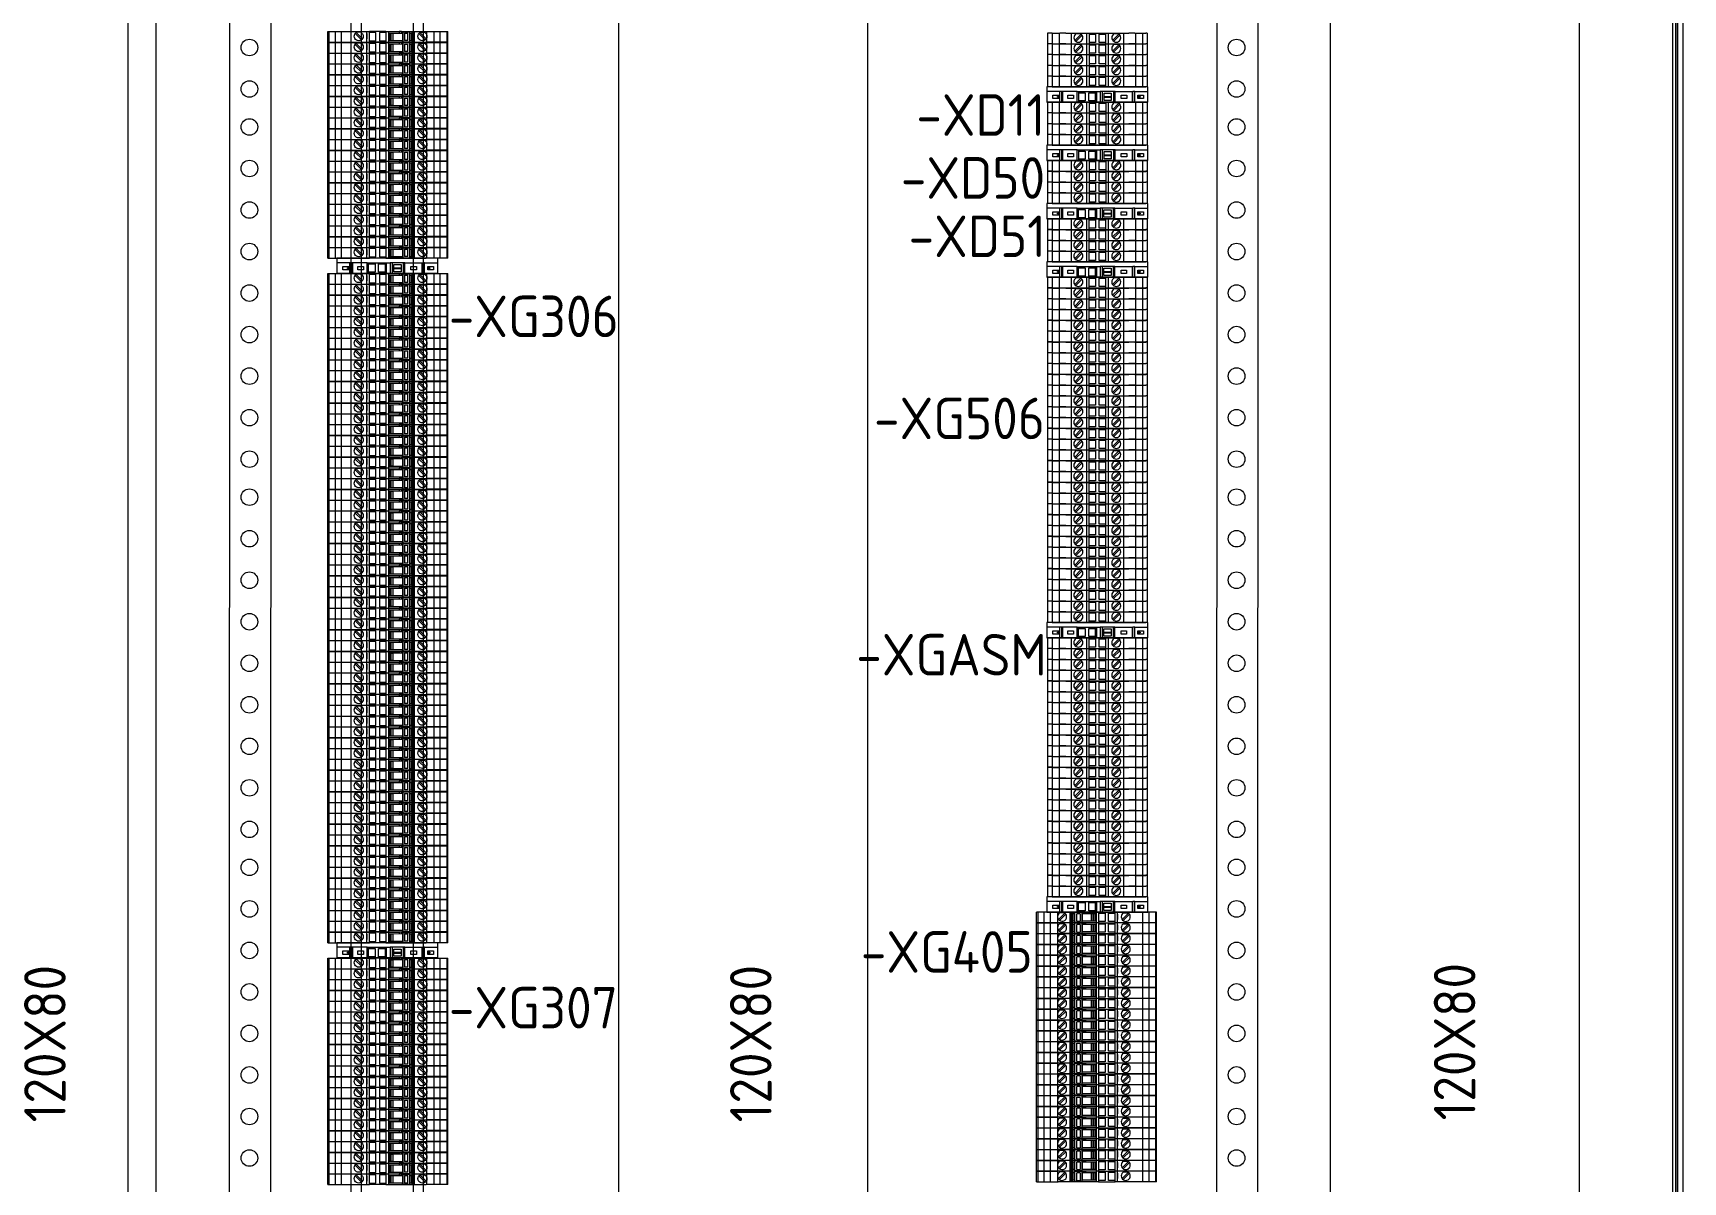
# Model space of a CAD drawing. Header units: millimetres. Extents: x 4959 to 7449, y 754 to 2938.
# Drawn here: x 6655 to 7449, y 1846 to 2400 of the extents above; entities that cross this region are included whole.
import ezdxf

# ---------------------------------------------------------------- set-up
doc = ezdxf.new("R2010")
doc.units = ezdxf.units.MM
doc.layers.add('000-PI-Oprema', color=30, linetype='Continuous', lineweight=5)
doc.layers.add('SI-ORMAR-Oprema', color=30, linetype='Continuous', lineweight=5)
for name, color, linetype in [('000-PI-ORMAR', 2, 'Continuous'), ('000-PI_TEXT', 7, 'Continuous'), ('002-PI-Kabelska kanalica', 150, 'Continuous'), ('004-PI-DIN Šina', 3, 'Continuous')]:
    doc.layers.add(name, color=color, linetype=linetype)
doc.styles.add('PI0', font='isocpeur.ttf', dxfattribs={"width": 0.9})

# ---------------------------------------------------------------- blocks, each defined once
blk = doc.blocks.new('2000x800_montazna ploca')
at = {"layer": '000-PI-ORMAR', "color": 18, "linetype": 'ByBlock', "lineweight": 0, "true_color": 0x000000}
for p, q in [((-4333.67, 1646.19), (-4333.67, -243.81)), ((-3634.67, 1646.19), (-3634.67, -243.81))]:
    blk.add_line(p, q, dxfattribs=at)
blk = doc.blocks.new('*U469')
at = {"layer": '002-PI-Kabelska kanalica', "color": 0, "linetype": 'ByBlock', "lineweight": 0}
for p, q in [((-20, -100), (-20, 1428)), ((100, -100), (100, 1428))]:
    blk.add_line(p, q, dxfattribs=at)
blk = doc.blocks.new('*U483')
at = {"layer": '002-PI-Kabelska kanalica', "color": 0, "linetype": 'ByBlock', "lineweight": 0}
for p, q in [((-20, -100), (-20, 1329)), ((100, -100), (100, 1329))]:
    blk.add_line(p, q, dxfattribs=at)
blk = doc.blocks.new('*U484')
at = {"layer": '004-PI-DIN Šina', "color": 0, "linetype": 'ByBlock', "lineweight": 0}
blk.add_lwpolyline([(1430, -17.5), (1430, 17.5), (0, 17.5), (0, -17.5)], close=True, dxfattribs=at)
for points in [[(0, 12.5), (1430, 12.5)], [(0, -12.5), (1430, -12.5)]]:
    blk.add_lwpolyline(points, dxfattribs=at)
blk = doc.blocks.new('*U304')
at = {"color": 0, "linetype": 'ByBlock', "lineweight": 0, "ltscale": 0.25}
blk.add_lwpolyline([(-24.3, 0), (-24.3, -7.35), (24.3, -7.35), (24.3, 0), (-24.3, 0)], dxfattribs=at)
at = {"layer": '000-PI-Oprema', "color": 0, "linetype": 'ByBlock', "lineweight": 0}
for p, q in [((24.3, 0), (-24.3, 0)), ((24.3, -7.35), (24.3, 0)), ((-24.3, 0), (-24.3, -7.35)), ((-18.03, -2.2), (-24.3, -2.2)), ((-21.4, -5.62), (-21.4, -3.92)), ((-21.4, -3.92), (-18.5, -3.92)), ((-18.5, -5.62), (-21.4, -5.62)), ((-19.01, -4.58), (-19.15, -4.58)), ((-19.15, -4.98), (-19.15, -4.58)), ((-19.01, -4.98), (-19.15, -4.98)), ((-19.01, -4.58), (-19.01, -4.98)), ((-19.01, -4.58), (-18.5, -4.58)), ((-19.01, -4.98), (-18.5, -4.98)), ((-18.5, -3.92), (-18.5, -4.58)), ((-18.5, -4.58), (-18.5, -4.98)), ((-18.5, -4.98), (-18.5, -5.62)), ((-18.03, -7.35), (-18.03, -2.2)), ((-17.1, -2.2), (-18.03, -2.2)), ((-17.1, -7.35), (-18.03, -7.35)), ((-17.1, -7.35), (-17.1, -2.2)), ((-17, -2.2), (-17.1, -2.2)), ((-17, -7.35), (-17.1, -7.35)), ((-17, -2.2), (-17, -7.35)), ((-16.74, -2.2), (-17, -2.2)), ((-16.74, -7.35), (-17, -7.35)), ((-16.74, -2.2), (-16.74, -7.35)), ((-9.72, -2.2), (-16.74, -2.2)), ((-14.15, -3.92), (-11.45, -3.92)), ((-14.15, -5.62), (-14.15, -3.92)), ((-11.45, -5.62), (-14.15, -5.62)), ((-11.45, -3.92), (-11.45, -5.62)), ((-9.72, -2.2), (-9, -2.2)), ((-9.72, -7.35), (-9.72, -2.2)), ((-9.72, -7.35), (-9, -7.35)), ((-9, -2.77), (-9, -2.2)), ((-9, -2.2), (-1, -2.2)), ((-9, -6.77), (-9, -2.77)), ((-9, -2.77), (-5.85, -2.77)), ((-5.85, -6.77), (-9, -6.77)), ((-9, -7.35), (-9, -6.77)), ((-5.85, -2.77), (-5.85, -6.77)), ((-4.15, -2.77), (-1, -2.77)), ((-4.15, -6.77), (-4.15, -2.77)), ((-1, -6.77), (-4.15, -6.77)), ((-1, -2.2), (-1, -2.77)), ((-1, -2.2), (-0.28, -2.2)), ((-1, -2.77), (-1, -6.77)), ((-1, -6.77), (-1, -7.35)), ((-0.28, -2.2), (1.39, -2.2)), ((-0.28, -7.35), (-0.28, -2.2)), ((2.32, -2.2), (1.39, -2.2)), ((1.39, -2.2), (1.39, -7.35)), ((7.69, -2.2), (2.32, -2.2)), ((2.32, -2.2), (2.32, -7.35)), ((3.22, -3.02), (6.67, -3.02)), ((3.22, -4.58), (3.22, -3.02)), ((3.22, -4.58), (6.67, -4.58)), ((3.22, -4.98), (3.22, -4.58)), ((3.22, -4.98), (6.67, -4.98)), ((3.22, -6.52), (3.22, -4.98)), ((6.67, -6.52), (3.22, -6.52)), ((6.67, -3.02), (6.67, -4.58)), ((6.67, -4.58), (6.67, -4.98)), ((6.67, -4.98), (6.67, -6.52)), ((7.69, -2.2), (7.69, -7.35)), ((8.51, -2.2), (7.69, -2.2)), ((8.51, -7.35), (8.51, -2.2)), ((8.51, -2.2), (16.74, -2.2)), ((11.45, -3.92), (14.15, -3.92)), ((11.45, -5.62), (11.45, -3.92)), ((14.15, -5.62), (11.45, -5.62)), ((14.15, -3.92), (14.15, -5.62)), ((16.74, -2.2), (16.74, -7.35)), ((16.74, -2.2), (17, -2.2)), ((17, -7.35), (17, -2.2)), ((17, -2.2), (17.1, -2.2)), ((18.03, -2.2), (17.1, -2.2)), ((17.1, -7.35), (17.1, -2.2)), ((18.03, -2.2), (24.3, -2.2)), ((18.03, -7.35), (18.03, -2.2)), ((19.55, -4.58), (19.55, -3.92)), ((19.55, -3.92), (22.25, -3.92)), ((19.55, -4.98), (19.55, -4.58)), ((19.55, -4.58), (19.89, -4.58)), ((19.55, -4.98), (19.89, -4.98)), ((19.55, -5.62), (19.55, -4.98)), ((22.25, -5.62), (19.55, -5.62)), ((19.89, -4.58), (19.89, -4.98)), ((20.59, -4.58), (19.89, -4.58)), ((20.59, -4.98), (19.89, -4.98)), ((20.59, -4.58), (20.59, -4.98)), ((22.25, -3.92), (22.25, -5.62))]:
    blk.add_line(p, q, dxfattribs=at)
at = {"layer": '000-PI-Oprema', "color": 0, "linetype": 'ByBlock', "lineweight": 0, "ltscale": 0.25}
blk.add_line((24.3, -7.35), (-24.3, -7.35), dxfattribs=at)
blk = doc.blocks.new('*U499')
at = {"layer": '002-PI-Kabelska kanalica', "color": 0, "linetype": 'ByBlock', "lineweight": 0}
blk.add_line((100, -100), (100, 1327), dxfattribs=at)
blk = doc.blocks.new('UT 2.5 MT - 3046362')
at = {"layer": '000-PI-Oprema', "color": 0, "linetype": 'ByBlock', "lineweight": 0}
for p, q in [((53709.96, 41740.09), (53709.96, 41729.69)), ((53709.96, 41740.09), (53715.11, 41740.09)), ((53715.11, 41717.71), (53715.11, 41740.09)), ((53715.11, 41739.54), (53709.96, 41739.54)), ((53709.96, 41736.46), (53715.11, 41736.46)), ((53709.96, 41733.46), (53715.11, 41733.46)), ((53709.96, 41729.96), (53715.11, 41729.96)), ((53709.96, 41711.49), (53709.96, 41729.69)), ((53711.1, 41729.08), (53711.1, 41729.08)), ((53711.1, 41729.08), (53714.13, 41726.05)), ((53711.59, 41729.58), (53711.59, 41729.58)), ((53714.63, 41726.54), (53711.59, 41729.58)), ((53714.13, 41726.05), (53714.13, 41726.05)), ((53714.63, 41726.54), (53714.63, 41726.54)), ((53714.76, 41728.87), (53714.76, 41728.87)), ((53714.76, 41726.75), (53714.76, 41728.87)), ((53714.76, 41726.75), (53714.76, 41726.75)), ((53709.96, 41723.89), (53715.11, 41723.89)), ((53709.96, 41723.79), (53709.96, 41723.79)), ((53715.11, 41723.79), (53709.96, 41723.79)), ((53715.11, 41723.36), (53709.96, 41723.36)), ((53709.96, 41722.82), (53715.11, 41722.82)), ((53709.96, 41721.14), (53709.96, 41721.14)), ((53710.1, 41718.4), (53710.1, 41721.77)), ((53710.1, 41721.77), (53710.1, 41721.77)), ((53710.1, 41721.77), (53714.97, 41721.77)), ((53714.97, 41718.4), (53710.1, 41718.4)), ((53710.1, 41718.24), (53710.1, 41718.4)), ((53710.1, 41718.24), (53710.79, 41718.24)), ((53710.74, 41720.77), (53710.74, 41719.36)), ((53710.74, 41720.77), (53714.34, 41720.77)), ((53710.74, 41719.36), (53710.74, 41719.2)), ((53710.79, 41719.2), (53710.74, 41719.2)), ((53710.76, 41721.77), (53710.76, 41722.56)), ((53710.76, 41722.56), (53714.31, 41722.56)), ((53710.76, 41722.56), (53710.76, 41722.56)), ((53710.76, 41711.76), (53710.76, 41718.24)), ((53714.31, 41719.2), (53710.79, 41719.2)), ((53714.29, 41718.24), (53710.79, 41718.24)), ((53711.56, 41723.89), (53714.16, 41723.89)), ((53711.56, 41723.89), (53711.56, 41723.89)), ((53714.16, 41723.89), (53714.16, 41723.89)), ((53714.97, 41718.24), (53714.29, 41718.24)), ((53714.31, 41721.77), (53714.31, 41722.56)), ((53714.31, 41722.56), (53714.31, 41722.56)), ((53714.31, 41719.2), (53714.31, 41720.77)), ((53714.31, 41711.76), (53714.34, 41718.24)), ((53715.11, 41716.61), (53714.33, 41716.61)), ((53714.34, 41717.71), (53715.11, 41717.71)), ((53714.97, 41718.4), (53714.97, 41721.77)), ((53714.97, 41721.77), (53714.97, 41721.77)), ((53714.97, 41718.24), (53714.97, 41718.4)), ((53715.11, 41723.79), (53715.11, 41723.79)), ((53715.11, 41721.14), (53715.11, 41721.14)), ((53715.11, 41717.71), (53715.11, 41716.61)), ((53715.11, 41717.71), (53715.11, 41717.71)), ((53715.11, 41717.71), (53715.11, 41717.71)), ((53715.11, 41716.61), (53715.11, 41716.61)), ((53715.11, 41711.49), (53715.11, 41716.61)), ((53709.96, 41716.09), (53709.96, 41716.09)), ((53709.96, 41710.29), (53709.96, 41711.49)), ((53715.11, 41711.49), (53709.96, 41711.49)), ((53709.96, 41710.29), (53709.96, 41702.29)), ((53709.96, 41710.29), (53709.96, 41710.29)), ((53715.11, 41710.29), (53709.96, 41710.29)), ((53710.61, 41710.29), (53710.61, 41710.29)), ((53710.61, 41707.14), (53710.61, 41710.29)), ((53710.79, 41713.81), (53710.76, 41713.81)), ((53710.76, 41712.81), (53714.31, 41712.81)), ((53714.31, 41711.81), (53710.76, 41711.81)), ((53710.76, 41711.76), (53714.31, 41711.76)), ((53710.76, 41711.76), (53710.76, 41711.76)), ((53710.79, 41712.81), (53710.79, 41713.81)), ((53710.79, 41713.75), (53714.29, 41713.75)), ((53710.79, 41712.56), (53710.79, 41712.81)), ((53710.79, 41712.56), (53710.79, 41712.56)), ((53710.79, 41712.56), (53714.29, 41712.56)), ((53714.29, 41712.81), (53714.29, 41713.81)), ((53714.31, 41713.81), (53714.29, 41713.81)), ((53714.29, 41712.56), (53714.29, 41712.81)), ((53714.29, 41712.56), (53714.29, 41712.56)), ((53714.31, 41711.76), (53714.31, 41711.76)), ((53714.64, 41710.29), (53714.64, 41710.29)), ((53714.64, 41710.29), (53714.64, 41707.14)), ((53715.11, 41716.09), (53715.11, 41716.09)), ((53715.11, 41710.29), (53715.11, 41711.49)), ((53715.11, 41710.29), (53715.11, 41710.29)), ((53715.11, 41710.29), (53715.11, 41702.29)), ((53709.96, 41701.09), (53709.96, 41702.29)), ((53709.96, 41702.29), (53709.96, 41702.29)), ((53709.96, 41702.29), (53715.11, 41702.29)), ((53709.96, 41682.29), (53709.96, 41701.09)), ((53709.96, 41701.09), (53715.11, 41701.09)), ((53710.61, 41707.14), (53710.61, 41707.14)), ((53714.64, 41707.14), (53710.61, 41707.14)), ((53710.61, 41702.29), (53710.61, 41705.44)), ((53710.61, 41705.44), (53710.61, 41705.44)), ((53710.61, 41705.44), (53714.64, 41705.44)), ((53710.61, 41702.29), (53710.61, 41702.29)), ((53711.56, 41701.09), (53711.56, 41701.09)), ((53714.16, 41701.09), (53711.56, 41701.09)), ((53714.16, 41701.09), (53714.16, 41701.09)), ((53714.64, 41707.14), (53714.64, 41707.14)), ((53714.64, 41705.44), (53714.64, 41705.44)), ((53714.64, 41705.44), (53714.64, 41702.29)), ((53714.64, 41702.29), (53714.64, 41702.29)), ((53715.11, 41702.29), (53715.11, 41702.29)), ((53715.11, 41701.09), (53715.11, 41702.29)), ((53715.11, 41682.29), (53715.11, 41701.09)), ((53711.1, 41698.43), (53714.13, 41695.4)), ((53714.63, 41695.89), (53711.59, 41698.93)), ((53714.76, 41698.22), (53714.76, 41696.1)), ((53714.76, 41698.22), (53714.76, 41698.22)), ((53714.76, 41696.1), (53714.76, 41696.1)), ((53709.96, 41688.91), (53715.11, 41688.91)), ((53709.96, 41685.91), (53715.11, 41685.91)), ((53709.96, 41682.29), (53709.96, 41682.97)), ((53715.11, 41682.83), (53709.96, 41682.83)), ((53709.96, 41682.29), (53715.11, 41682.29))]:
    blk.add_line(p, q, dxfattribs=at)
for centre, radius, start, end in [((53712.86, 41727.81), 2.17, 120.45028, 270.00002), ((53712.86, 41727.81), 2.17, 270.00002, 330.87541), ((53712.86, 41727.81), 2.17, 29.12459, 59.54968), ((53712.86, 41697.16), 2.18, 89.99998, 270.00002), ((53712.86, 41697.16), 2.18, 29.12459, 89.99998), ((53712.86, 41697.16), 2.18, 270.00002, 330.87541)]:
    blk.add_arc(centre, radius, start, end, dxfattribs=at)
for start_param, end_param in [(-1.570796, -1.039338), (-2.102255, -1.570796)]:
    blk.add_ellipse((53712.86, 41727.81), major_axis=(-2.18, 0), ratio=1, start_param=start_param, end_param=end_param, dxfattribs=at)
blk = doc.blocks.new('UT 2.5 - 3044076')
at = {"layer": '000-PI-ORMAR', "color": 0, "linetype": 'ByBlock', "lineweight": 0}
for p, q in [((51211.56, 37560.62), (51211.56, 37562.82)), ((51211.56, 37562.82), (51211.56, 37562.82)), ((51216.71, 37562.82), (51211.56, 37562.82)), ((51211.56, 37560.62), (51211.56, 37559.03)), ((51211.56, 37560.62), (51211.56, 37560.62)), ((51216.71, 37560.62), (51211.56, 37560.62)), ((51216.71, 37562.82), (51216.71, 37562.82)), ((51216.71, 37560.62), (51216.71, 37562.82)), ((51216.71, 37560.62), (51216.71, 37560.62)), ((51216.71, 37560.62), (51216.71, 37559.03)), ((51211.56, 37559.03), (51211.56, 37556.89)), ((51211.56, 37558.57), (51211.56, 37558.57)), ((51216.71, 37557.26), (51211.56, 37557.26)), ((51211.56, 37556.89), (51211.56, 37556.51)), ((51211.56, 37556.51), (51211.56, 37554)), ((51211.56, 37556.32), (51211.56, 37556.32)), ((51211.56, 37554), (51211.56, 37551.42)), ((51211.56, 37553.67), (51211.56, 37553.67)), ((51216.71, 37559.03), (51216.71, 37556.89)), ((51216.71, 37558.57), (51216.71, 37558.57)), ((51216.71, 37556.51), (51216.71, 37556.89)), ((51216.71, 37554), (51216.71, 37556.51)), ((51216.71, 37556.32), (51216.71, 37556.32)), ((51216.71, 37554.82), (51216.71, 37554.82)), ((51216.71, 37554), (51216.71, 37551.42)), ((51216.71, 37553.67), (51216.71, 37553.67)), ((51211.56, 37551.42), (51211.56, 37544.02)), ((51216.71, 37551.42), (51211.56, 37551.42)), ((51211.56, 37548.62), (51211.56, 37548.62)), ((51211.56, 37544.02), (51211.56, 37542.82)), ((51216.71, 37544.02), (51211.56, 37544.02)), ((51212.7, 37549.22), (51212.7, 37549.22)), ((51212.7, 37549.22), (51215.73, 37546.18)), ((51213.16, 37544.02), (51213.16, 37544.02)), ((51215.76, 37544.02), (51213.16, 37544.02)), ((51216.23, 37546.68), (51213.19, 37549.71)), ((51213.19, 37549.71), (51213.19, 37549.71)), ((51215.73, 37546.18), (51215.73, 37546.18)), ((51215.76, 37544.02), (51215.76, 37544.02)), ((51216.23, 37546.68), (51216.23, 37546.68)), ((51216.36, 37549.01), (51216.36, 37549.01)), ((51216.36, 37546.89), (51216.36, 37549.01)), ((51216.36, 37546.89), (51216.36, 37546.89)), ((51216.71, 37551.42), (51216.71, 37544.02)), ((51216.71, 37548.62), (51216.71, 37548.62)), ((51216.71, 37544.02), (51216.71, 37542.82)), ((51211.56, 37542.82), (51211.56, 37534.82)), ((51211.56, 37542.82), (51211.56, 37542.82)), ((51216.71, 37542.82), (51211.56, 37542.82)), ((51212.21, 37539.67), (51212.21, 37542.82)), ((51212.21, 37542.82), (51212.21, 37542.82)), ((51216.24, 37539.67), (51212.21, 37539.67)), ((51212.21, 37539.67), (51212.21, 37539.67)), ((51212.21, 37534.82), (51212.21, 37537.97)), ((51212.21, 37537.97), (51216.24, 37537.97)), ((51212.21, 37537.97), (51212.21, 37537.97)), ((51216.24, 37542.82), (51216.24, 37539.67)), ((51216.24, 37542.82), (51216.24, 37542.82)), ((51216.24, 37539.67), (51216.24, 37539.67)), ((51216.24, 37537.97), (51216.24, 37534.82)), ((51216.24, 37537.97), (51216.24, 37537.97)), ((51216.71, 37542.82), (51216.71, 37542.82)), ((51216.71, 37542.82), (51216.71, 37534.82)), ((51211.56, 37534.82), (51211.56, 37533.62)), ((51211.56, 37534.82), (51211.56, 37534.82)), ((51216.71, 37534.82), (51211.56, 37534.82)), ((51211.56, 37533.62), (51211.56, 37526.22)), ((51216.71, 37533.62), (51211.56, 37533.62)), ((51212.21, 37534.82), (51212.21, 37534.82)), ((51212.7, 37530.97), (51212.7, 37530.97)), ((51212.7, 37530.97), (51215.73, 37527.93)), ((51215.76, 37533.62), (51213.16, 37533.62)), ((51213.16, 37533.62), (51213.16, 37533.62)), ((51216.23, 37528.43), (51213.19, 37531.46)), ((51213.19, 37531.46), (51213.19, 37531.46)), ((51215.73, 37527.93), (51215.73, 37527.93)), ((51215.76, 37533.62), (51215.76, 37533.62)), ((51216.23, 37528.43), (51216.23, 37528.43)), ((51216.24, 37534.82), (51216.24, 37534.82)), ((51216.36, 37530.76), (51216.36, 37530.76)), ((51216.36, 37528.64), (51216.36, 37530.76)), ((51216.36, 37528.64), (51216.36, 37528.64)), ((51216.71, 37534.82), (51216.71, 37534.82)), ((51216.71, 37534.82), (51216.71, 37533.62)), ((51216.71, 37533.62), (51216.71, 37526.22)), ((51211.56, 37526.22), (51211.56, 37523.65)), ((51216.71, 37526.22), (51211.56, 37526.22)), ((51211.56, 37523.65), (51211.56, 37521.14)), ((51211.56, 37522.52), (51211.56, 37522.52)), ((51211.56, 37521.62), (51211.56, 37521.62)), ((51211.56, 37521.14), (51211.56, 37520.76)), ((51211.56, 37520.76), (51211.56, 37518.62)), ((51216.71, 37520.39), (51211.56, 37520.39)), ((51216.71, 37526.22), (51216.71, 37523.65)), ((51216.71, 37521.14), (51216.71, 37523.65)), ((51216.71, 37522.82), (51216.71, 37522.82)), ((51216.71, 37522.52), (51216.71, 37522.52)), ((51216.71, 37521.62), (51216.71, 37521.62)), ((51216.71, 37520.76), (51216.71, 37521.14)), ((51216.71, 37520.76), (51216.71, 37518.62)), ((51211.56, 37519.07), (51211.56, 37519.07)), ((51211.56, 37518.62), (51211.56, 37517.02)), ((51211.56, 37517.02), (51211.56, 37515.82)), ((51211.56, 37517.02), (51211.56, 37517.02)), ((51216.71, 37517.02), (51211.56, 37517.02)), ((51211.56, 37515.82), (51211.56, 37515.51)), ((51211.56, 37515.82), (51211.56, 37515.82)), ((51211.56, 37514.82), (51211.56, 37515.51)), ((51211.56, 37514.82), (51211.56, 37514.82)), ((51216.71, 37514.82), (51211.56, 37514.82)), ((51216.71, 37519.07), (51216.71, 37519.07)), ((51216.71, 37518.62), (51216.71, 37517.02)), ((51216.71, 37517.02), (51216.71, 37517.02)), ((51216.71, 37517.02), (51216.71, 37515.82)), ((51216.71, 37516.32), (51216.71, 37516.32)), ((51216.71, 37515.82), (51216.71, 37515.82)), ((51216.71, 37515.82), (51216.71, 37515.51)), ((51216.71, 37514.82), (51216.71, 37515.51)), ((51216.71, 37514.82), (51216.71, 37514.82))]:
    blk.add_line(p, q, dxfattribs=at)
for centre, start, end in [((51214.46, 37547.95), 89.99998, 270.00002), ((51214.46, 37547.95), 29.12459, 89.99998), ((51214.46, 37547.95), 270.00002, 330.87541), ((51214.46, 37529.7), 89.99998, 270.00002), ((51214.46, 37529.7), 29.12459, 89.99998), ((51214.46, 37529.7), 270.00002, 330.87541)]:
    blk.add_arc(centre, 2.17, start, end, dxfattribs=at)

msp = doc.modelspace()

# ---------------------------------------------------------------- linework, layer by layer
at = {"layer": '000-PI-ORMAR', "color": 0, "linetype": 'ByBlock', "lineweight": 0}
for p, q in [((7444.271, 2810.887), (7444.271, 826.387)), ((7445.771, 2810.887), (7445.771, 826.387)), ((7445.783, 826.387), (7445.783, 2810.887)), ((7446.553, 2790.387), (7446.553, 839.387)), ((7449.271, 2790.387), (7449.271, 839.387))]:
    msp.add_line(p, q, dxfattribs=at)
at = {"layer": '004-PI-DIN Šina', "color": 0, "linetype": 'ByBlock', "lineweight": 0}
for p, q in [((6749.285, 2604.95), (6748.771, 1177.535)), ((6768.771, 1177.535), (6769.285, 2604.95)), ((7224.785, 2604.95), (7224.271, 1177.535)), ((7244.271, 1177.535), (7244.785, 2604.95))]:
    msp.add_line(p, q, dxfattribs=at)
at = {"layer": '004-PI-DIN Šina', "color": 0, "linetype": 'ByBlock', "lineweight": 0, "ltscale": 0.01}
for centre in [(6758.771, 2392.778), (7234.271, 2392.778), (6758.771, 2372.778), (7234.271, 2372.778), (6758.771, 2354.484), (7234.271, 2354.484), (6758.771, 2334.484), (6758.771, 2334.484), (7234.271, 2334.484), (7234.271, 2334.484), (6758.771, 2314.484), (7234.271, 2314.484), (6758.771, 2294.484), (7234.271, 2294.484), (6758.771, 2274.484), (7234.271, 2274.484), (6758.771, 2254.484), (7234.271, 2254.484), (6758.771, 2234.484), (7234.271, 2234.484), (6758.771, 2214.484), (7234.271, 2214.484), (6758.771, 2194.484), (7234.271, 2194.484), (6758.771, 2176.19), (7234.271, 2176.19), (6758.771, 2156.19), (6758.771, 2156.19), (7234.271, 2156.19), (7234.271, 2156.19), (6758.771, 2136.19), (7234.271, 2136.19), (6758.771, 2116.19), (7234.271, 2116.19), (6758.771, 2096.19), (7234.271, 2096.19), (6758.771, 2076.19), (7234.271, 2076.19), (6758.771, 2056.19), (7234.271, 2056.19), (6758.771, 2036.19), (7234.271, 2036.19), (6758.771, 2016.19), (7234.271, 2016.19), (6758.771, 1997.896), (7234.271, 1997.896), (6758.771, 1977.896), (6758.771, 1977.896), (7234.271, 1977.896), (7234.271, 1977.896), (6758.771, 1957.896), (7234.271, 1957.896), (6758.771, 1937.896), (7234.271, 1937.896), (6758.771, 1917.896), (7234.271, 1917.896), (6758.771, 1897.896), (7234.271, 1897.896), (6758.771, 1877.896), (7234.271, 1877.896), (6758.771, 1857.896), (7234.271, 1857.896)]:
    msp.add_circle(centre, 4, dxfattribs=at)

# ---------------------------------------------------------------- block references
at = {"color": 0, "linetype": 'ByBlock', "lineweight": 0, "ltscale": 0.25, "xscale": -1, "rotation": 270}
for p in [(-34885.739, -51314.678), (-34885.739, -51319.878), (-34885.739, -51325.078), (-34885.739, -51330.278), (-34885.739, -51335.478), (-34885.739, -51340.678), (-34885.739, -51345.878), (-34885.739, -51351.078), (-34885.739, -51356.278), (-34885.739, -51361.478), (-34885.739, -51366.678), (-34885.739, -51371.878), (-34885.739, -51377.078), (-34885.739, -51382.278), (-34885.739, -51387.478), (-34885.739, -51392.678), (-34885.739, -51397.878), (-34885.739, -51403.078), (-34885.739, -51408.278), (-34885.739, -51413.478), (-34885.739, -51418.678), (-34885.739, -51431.178), (-34885.739, -51436.378), (-34885.739, -51441.578), (-34885.739, -51446.778), (-34885.739, -51451.978), (-34885.739, -51457.178), (-34885.739, -51462.378), (-34885.739, -51467.578), (-34885.739, -51472.778), (-34885.739, -51477.978), (-34885.739, -51483.178), (-34885.739, -51488.378), (-34885.739, -51493.578), (-34885.739, -51498.778), (-34885.739, -51503.978), (-34885.739, -51509.178), (-34885.739, -51514.378), (-34885.739, -51519.578), (-34885.739, -51524.778), (-34885.739, -51529.978), (-34885.739, -51535.178), (-34885.739, -51540.378), (-34885.739, -51545.578), (-34885.739, -51550.778), (-34885.739, -51555.978), (-34885.739, -51561.178), (-34885.739, -51566.378), (-34885.739, -51571.578), (-34885.739, -51576.778), (-34885.739, -51581.978), (-34885.739, -51587.178), (-34885.739, -51592.378), (-34885.739, -51597.578), (-34885.739, -51602.778), (-34885.739, -51607.978), (-34885.739, -51613.178), (-34885.739, -51618.378), (-34885.739, -51623.578), (-34885.739, -51628.778), (-34885.739, -51633.978), (-34885.739, -51639.178), (-34885.739, -51644.378), (-34885.739, -51649.578), (-34885.739, -51654.778), (-34885.739, -51659.978), (-34885.739, -51665.178), (-34885.739, -51670.378), (-34885.739, -51675.578), (-34885.739, -51680.778), (-34885.739, -51685.978), (-34885.739, -51691.178), (-34885.739, -51696.378), (-34885.739, -51701.578), (-34885.739, -51706.778), (-34885.739, -51711.978), (-34885.739, -51717.178), (-34885.739, -51722.378), (-34885.739, -51727.578), (-34885.739, -51732.778), (-34885.739, -51737.978), (-34885.739, -51743.178), (-34885.739, -51748.378), (-34885.739, -51760.878), (-34885.739, -51766.078), (-34885.739, -51771.278), (-34885.739, -51776.478), (-34885.739, -51781.678), (-34885.739, -51786.878), (-34885.739, -51792.078), (-34885.739, -51797.278), (-34885.739, -51802.478), (-34885.739, -51807.678), (-34885.739, -51812.878), (-34885.739, -51818.078), (-34885.739, -51823.278), (-34885.739, -51828.478), (-34885.739, -51833.678), (-34885.739, -51838.878), (-34885.739, -51844.078), (-34885.739, -51849.278), (-34885.739, -51854.478), (-34885.739, -51859.678), (-34885.739, -51864.878)]:
    msp.add_blockref('UT 2.5 MT - 3046362', p, dxfattribs=at)
at = {"color": 0, "linetype": 'ByBlock', "lineweight": 0, "ltscale": 0.25, "rotation": 90}
for name, p in [('UT 2.5 - 3044076', (44705.991, -48816.99)), ('UT 2.5 - 3044076', (44705.991, -48822.19)), ('UT 2.5 - 3044076', (44705.991, -48827.39)), ('UT 2.5 - 3044076', (44705.991, -48832.59)), ('UT 2.5 - 3044076', (44705.991, -48837.79)), ('UT 2.5 - 3044076', (44706.023, -48850.29)), ('UT 2.5 - 3044076', (44706.023, -48855.49)), ('UT 2.5 - 3044076', (44706.023, -48860.69)), ('UT 2.5 - 3044076', (44706.023, -48865.89)), ('UT 2.5 - 3044076', (44706.023, -48878.39)), ('UT 2.5 - 3044076', (44706.023, -48883.59)), ('UT 2.5 - 3044076', (44706.023, -48888.79)), ('UT 2.5 - 3044076', (44706.023, -48893.99)), ('UT 2.5 - 3044076', (44705.978, -48906.49)), ('UT 2.5 - 3044076', (44705.978, -48911.69)), ('UT 2.5 - 3044076', (44705.978, -48916.89)), ('UT 2.5 - 3044076', (44705.978, -48922.09)), ('UT 2.5 - 3044076', (44705.978, -48934.59)), ('UT 2.5 - 3044076', (44705.978, -48939.79)), ('UT 2.5 - 3044076', (44705.978, -48944.99)), ('UT 2.5 - 3044076', (44705.978, -48950.19)), ('UT 2.5 - 3044076', (44705.978, -48955.39)), ('UT 2.5 - 3044076', (44705.978, -48960.59)), ('UT 2.5 - 3044076', (44705.978, -48965.79)), ('UT 2.5 - 3044076', (44705.978, -48970.99)), ('UT 2.5 - 3044076', (44705.978, -48976.19)), ('UT 2.5 - 3044076', (44705.978, -48981.39)), ('UT 2.5 - 3044076', (44705.978, -48986.59)), ('UT 2.5 - 3044076', (44705.978, -48991.79)), ('UT 2.5 - 3044076', (44705.978, -48996.99)), ('UT 2.5 - 3044076', (44705.978, -49002.19)), ('UT 2.5 - 3044076', (44705.978, -49007.39)), ('UT 2.5 - 3044076', (44705.978, -49012.59)), ('UT 2.5 - 3044076', (44705.978, -49017.79)), ('UT 2.5 - 3044076', (44705.978, -49022.99)), ('UT 2.5 - 3044076', (44705.978, -49028.19)), ('UT 2.5 - 3044076', (44705.978, -49033.39)), ('UT 2.5 - 3044076', (44705.978, -49038.59)), ('UT 2.5 - 3044076', (44705.978, -49043.79)), ('UT 2.5 - 3044076', (44705.978, -49048.99)), ('UT 2.5 - 3044076', (44705.978, -49054.19)), ('UT 2.5 - 3044076', (44705.978, -49059.39)), ('UT 2.5 - 3044076', (44705.978, -49064.59)), ('UT 2.5 - 3044076', (44705.978, -49069.79)), ('UT 2.5 - 3044076', (44705.978, -49074.99)), ('UT 2.5 - 3044076', (44705.978, -49080.19)), ('UT 2.5 - 3044076', (44705.978, -49085.39)), ('UT 2.5 - 3044076', (44705.978, -49090.59)), ('UT 2.5 - 3044076', (44705.978, -49095.79)), ('UT 2.5 - 3044076', (44705.978, -49108.29)), ('UT 2.5 - 3044076', (44705.978, -49113.49)), ('UT 2.5 - 3044076', (44705.978, -49118.69)), ('UT 2.5 - 3044076', (44705.978, -49123.89)), ('UT 2.5 - 3044076', (44705.978, -49129.09)), ('UT 2.5 - 3044076', (44705.978, -49134.29)), ('UT 2.5 - 3044076', (44705.978, -49139.49)), ('UT 2.5 - 3044076', (44705.978, -49144.69)), ('UT 2.5 - 3044076', (44705.978, -49149.89)), ('UT 2.5 - 3044076', (44705.978, -49155.09)), ('UT 2.5 - 3044076', (44705.978, -49160.29)), ('UT 2.5 - 3044076', (44705.978, -49165.49)), ('UT 2.5 - 3044076', (44705.978, -49170.69)), ('UT 2.5 - 3044076', (44705.978, -49175.89)), ('UT 2.5 - 3044076', (44705.978, -49181.09)), ('UT 2.5 - 3044076', (44705.978, -49186.29)), ('UT 2.5 - 3044076', (44705.978, -49191.49)), ('UT 2.5 - 3044076', (44705.978, -49196.69)), ('UT 2.5 - 3044076', (44705.978, -49201.89)), ('UT 2.5 - 3044076', (44705.978, -49207.09)), ('UT 2.5 - 3044076', (44705.978, -49212.29)), ('UT 2.5 - 3044076', (44705.978, -49217.49)), ('UT 2.5 - 3044076', (44705.978, -49222.69)), ('UT 2.5 - 3044076', (44705.978, -49227.89)), ('UT 2.5 MT - 3046362', (48878.04, -51738.792)), ('UT 2.5 MT - 3046362', (48878.04, -51743.992)), ('UT 2.5 MT - 3046362', (48878.04, -51749.192)), ('UT 2.5 MT - 3046362', (48878.04, -51754.392)), ('UT 2.5 MT - 3046362', (48878.04, -51759.592)), ('UT 2.5 MT - 3046362', (48878.04, -51764.792)), ('UT 2.5 MT - 3046362', (48878.04, -51769.992)), ('UT 2.5 MT - 3046362', (48878.04, -51775.192)), ('UT 2.5 MT - 3046362', (48878.04, -51780.392)), ('UT 2.5 MT - 3046362', (48878.04, -51785.592)), ('UT 2.5 MT - 3046362', (48878.04, -51790.792)), ('UT 2.5 MT - 3046362', (48878.04, -51795.992)), ('UT 2.5 MT - 3046362', (48878.04, -51801.192)), ('UT 2.5 MT - 3046362', (48878.04, -51806.392)), ('UT 2.5 MT - 3046362', (48878.04, -51811.592)), ('UT 2.5 MT - 3046362', (48878.04, -51816.792)), ('UT 2.5 MT - 3046362', (48878.04, -51821.992)), ('UT 2.5 MT - 3046362', (48878.04, -51827.192)), ('UT 2.5 MT - 3046362', (48878.04, -51832.392)), ('UT 2.5 MT - 3046362', (48878.04, -51837.592)), ('UT 2.5 MT - 3046362', (48878.04, -51842.792)), ('UT 2.5 MT - 3046362', (48878.04, -51847.992)), ('UT 2.5 MT - 3046362', (48878.04, -51853.192)), ('UT 2.5 MT - 3046362', (48878.04, -51858.392)), ('UT 2.5 MT - 3046362', (48878.04, -51863.592))]:
    msp.add_blockref(name, p, dxfattribs=at)
at = {"layer": '000-PI-ORMAR', "color": 0, "linetype": 'ByBlock', "lineweight": 0}
msp.add_blockref('2000x800_montazna ploca', (11033.941, 1112.699), dxfattribs=at)
at = {"layer": '002-PI-Kabelska kanalica', "color": 0, "linetype": 'ByBlock', "lineweight": 0, "xscale": -1, "rotation": 180}
for name, p in [('*U469', (7299.271, 2604.535)), ('*U499', (6613.771, 2504.535)), ('*U483', (6956.521, 2506.483))]:
    msp.add_blockref(name, p, dxfattribs=at)
at = {"layer": '004-PI-DIN Šina', "color": 0, "linetype": 'ByBlock', "lineweight": 0, "rotation": 270}
msp.add_blockref('*U484', (6825.146, 2607.585), dxfattribs=at)
at = {"layer": 'SI-ORMAR-Oprema', "color": 0, "linetype": 'ByBlock', "lineweight": 0}
for p in [(7167.198, 2373.771), (7167.198, 2345.671), (7167.154, 2317.571), (6825.146, 2291.285), (7167.154, 2289.471), (7167.154, 2115.771), (7167.154, 1983.671), (6825.146, 1961.585)]:
    msp.add_blockref('*U304', p, dxfattribs=at)

# ---------------------------------------------------------------- texts
at = {"color": 0, "linetype": 'ByBlock', "lineweight": 0, "char_height": 20, "width": 16.78721, "attachment_point": 5, "rotation": 90, "style": 'PI0'}
for insert in [(6660.271, 1913.005), (7000.271, 1913.005), (7339.271, 1913.936)]:
    msp.add_mtext('120X80', dxfattribs=dict(at, insert=insert))
at = {"layer": '000-PI_TEXT', "color": 0, "linetype": 'ByBlock', "lineweight": 0, "style": 'PI0', "width": 0.9}
for s, p in [('-XD11', (7080.027, 2350.246)), ('-XD50', (7072.576, 2319.946)), ('-XD51', (7076.316, 2291.846)), ('-XG306', (6854.812, 2253.252)), ('-XG506', (7059.643, 2204.121)), ('-XGASM', (7051.085, 2090.31)), ('-XG405', (7053.29, 1947.167)), ('-XG307', (6854.833, 1920.317))]:
    msp.add_text(s, height=20, dxfattribs=at).set_placement(p)

doc.saveas('drawing.dxf')
